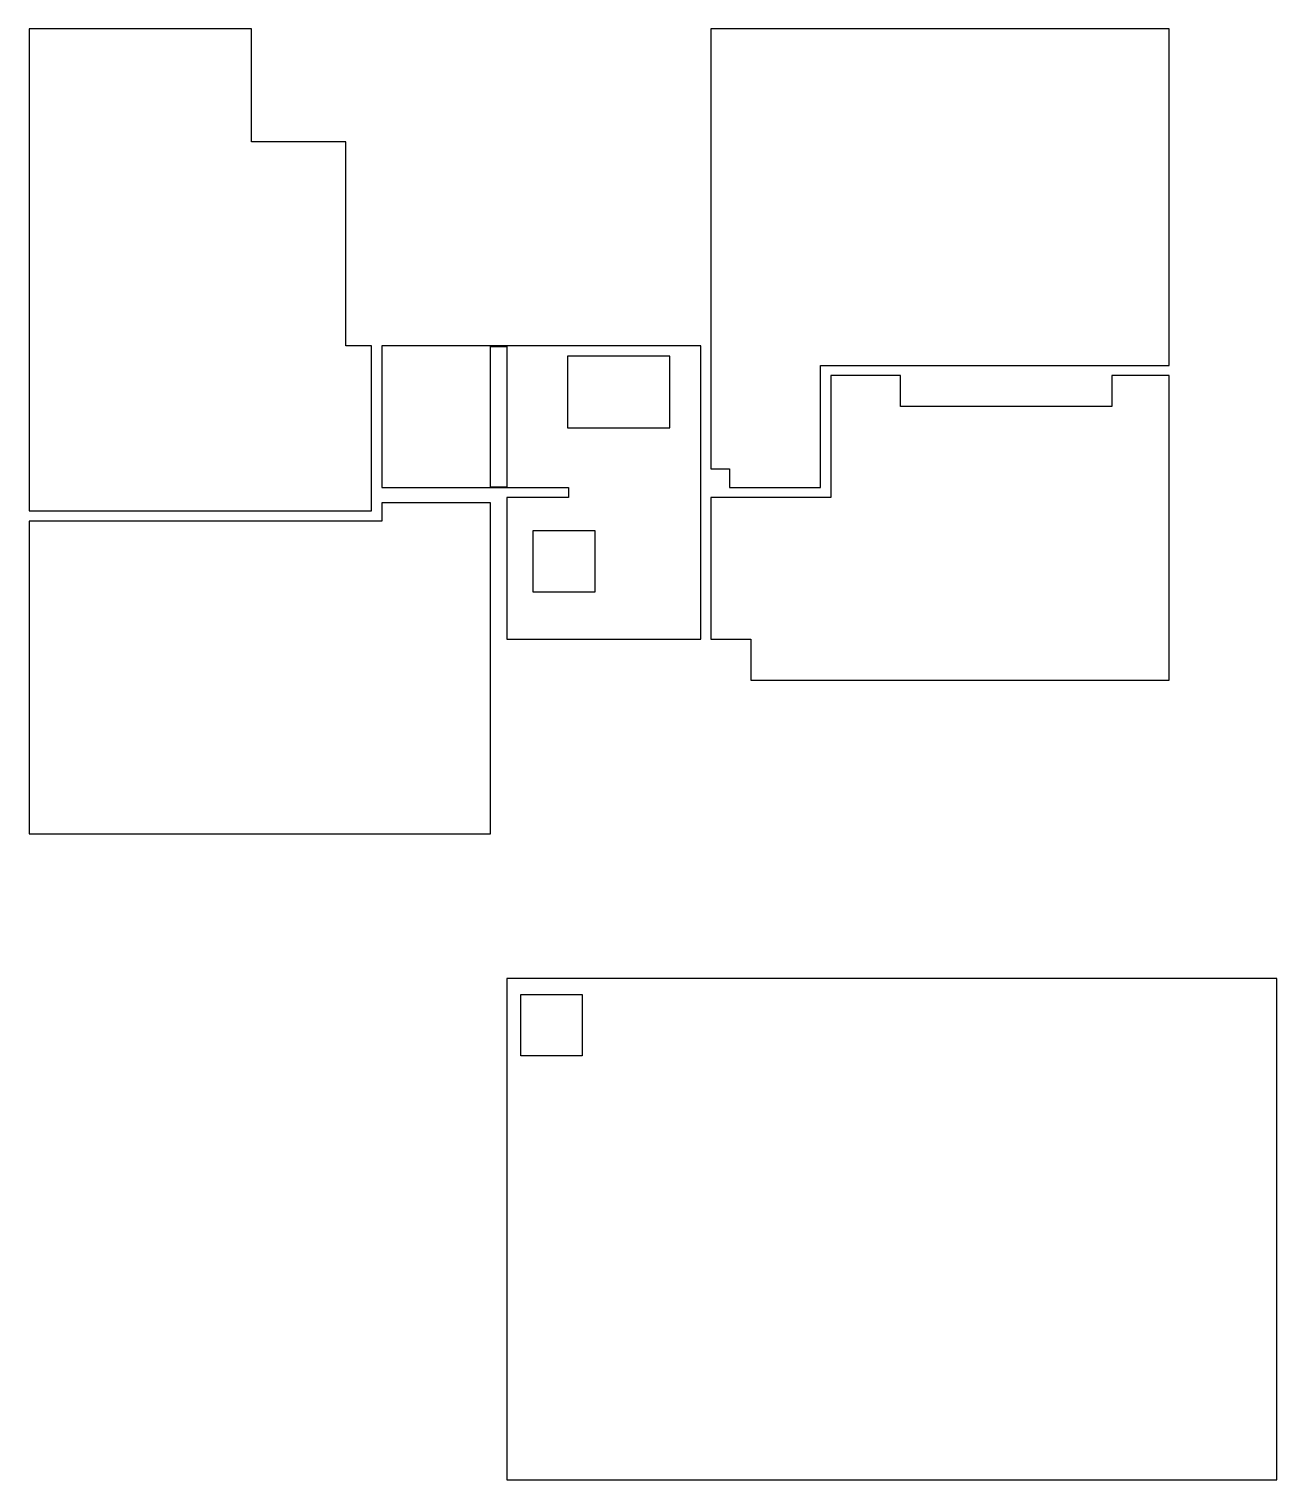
# Model space of a CAD drawing. Header units: metres. Extents: x 2560281 to 2572451, y 5171068 to 5185218.
import ezdxf

# ---------------------------------------------------------------- set-up
doc = ezdxf.new("R2010")
doc.units = ezdxf.units.M
doc.layers.add('AREE LEONARDO', color=5, linetype='Continuous')

msp = doc.modelspace()

# ---------------------------------------------------------------- linework, layer by layer
at = {"layer": 'AREE LEONARDO', "color": 5}
for points in [[(2560281, 5185218), (2560281, 5180518), (2563621, 5180518), (2563621, 5182128), (2563371, 5182128), (2563371, 5184118), (2562451, 5184118), (2562451, 5185218), (2560281, 5185218)], [(2571401, 5185218), (2566931, 5185218), (2566931, 5180928), (2567111, 5180928), (2567111, 5180748), (2568001, 5180748), (2568001, 5181938), (2571401, 5181938), (2571401, 5185218)], [(2566831, 5182128), (2563721, 5182128), (2563721, 5180748), (2565541, 5180748), (2565541, 5180648), (2564941, 5180648), (2564941, 5179268), (2566831, 5179268), (2566831, 5182128)], [(2571401, 5181838), (2570841, 5181838), (2570841, 5181538), (2568781, 5181538), (2568781, 5181838), (2568101, 5181838), (2568101, 5180648), (2566931, 5180648), (2566931, 5179268), (2567321, 5179268), (2567321, 5178868), (2571401, 5178868), (2571401, 5181838)], [(2560281, 5177368), (2564781, 5177368), (2564781, 5180598), (2563721, 5180598), (2563721, 5180418), (2560281, 5180418), (2560281, 5177368)], [(2564941, 5175958), (2564941, 5171068), (2572451, 5171068), (2572451, 5175958), (2564941, 5175958)]]:
    msp.add_lwpolyline(points, dxfattribs=at)
at = {"layer": 'AREE LEONARDO', "color": 2}
msp.add_lwpolyline([(2564781, 5182122), (2564941, 5182122), (2564941, 5180751), (2564781, 5180751)], close=True, dxfattribs=at)
msp.add_lwpolyline([(2566531, 5182028), (2565531, 5182028), (2565531, 5181328), (2566531, 5181328), (2566531, 5182028)], dxfattribs=at)
at = {"layer": 'AREE LEONARDO', "color": 1}
for points in [[(2565198, 5180327), (2565798, 5180327), (2565798, 5179727), (2565198, 5179727)], [(2565076, 5175803), (2565676, 5175803), (2565676, 5175203), (2565076, 5175203)]]:
    msp.add_lwpolyline(points, close=True, dxfattribs=at)

doc.saveas('drawing.dxf')
